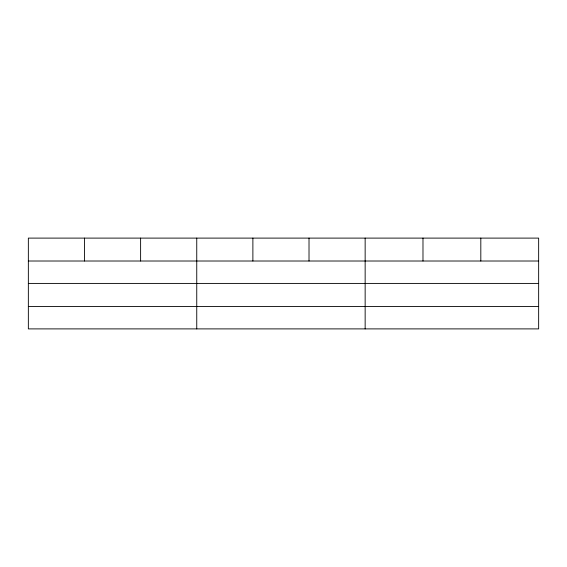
<?xml version="1.0" encoding="UTF-8"?>
<svg xmlns="http://www.w3.org/2000/svg" width="567" height="567" viewBox="0 0 567 567"><rect width="100%" height="100%" fill="white"/><g stroke="black" fill="none" stroke-linecap="round" stroke-linejoin="round"><path stroke-width="0.85" d="M538.65 283.415L538.65 238.105L28.35 238.105L28.35 328.895L538.65 328.895L538.65 283.415L28.35 283.415M28.35 261.011L538.65 261.011M28.35 306.499L538.65 306.499M480.816 238.105L480.816 261.011M422.982 238.105L422.982 261.011M365.148 238.105L365.148 328.895M309.015 238.105L309.015 261.011M252.882 238.105L252.882 261.011M196.749 238.105L196.749 328.895M140.616 238.105L140.616 261.011M84.483 238.105L84.483 261.011"/></g></svg>
